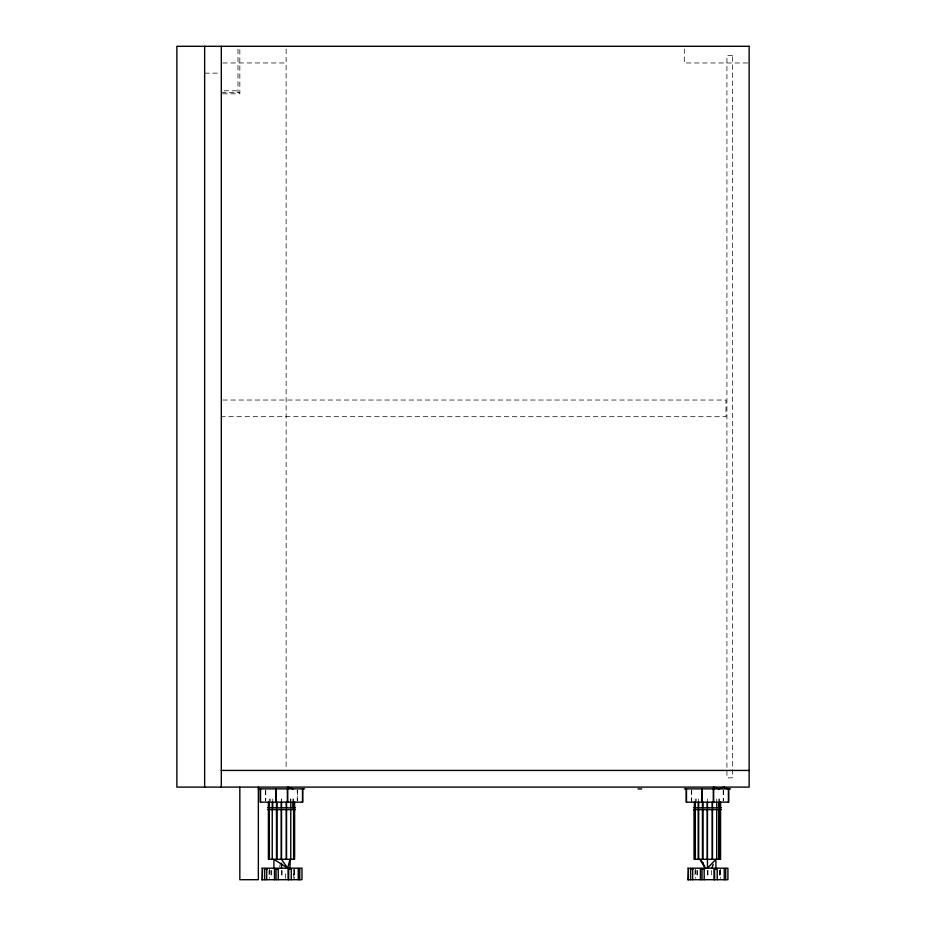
<?xml version="1.0" encoding="UTF-8"?>
<svg xmlns="http://www.w3.org/2000/svg" width="926" height="926" viewBox="0 0 926 926"><rect width="100%" height="100%" fill="white"/><g stroke="black" fill="none" stroke-linecap="round" stroke-linejoin="round"><path stroke-width="0.69" stroke-dasharray="4.63 3.47" d="M270.253 801.106L270.253 798.976M285.509 878.369L285.509 870.394M293.774 878.369L293.774 869.063M297.246 800.84L297.246 790.202M691.722 802.159L691.722 790.202M716.724 801.106L716.724 798.976M718.842 801.106L718.842 798.976M719.571 801.106L719.571 798.976M279.571 866.91L280.208 864.386M222.738 62.968L286.134 62.968M747.699 62.968L684.314 62.968L684.314 49.078M204.646 73.154L219.925 73.154M224.092 90.817L237.982 90.817M221.314 92.6L239.834 92.6M222.738 93.815L239.834 93.815L239.834 46.3M222.761 400.032L725.984 400.032L725.984 416.7L221.314 416.7M723.426 790.202L723.426 800.84M723.206 790.202L723.206 800.84M720.636 869.063L720.636 878.369M720.15 870.394L720.15 878.369M719.942 870.394L719.942 878.369M719.733 870.394L719.733 878.369M711.469 870.394L711.469 878.369M708.031 870.394L708.031 878.369M707.464 798.976L707.464 801.106M707.499 870.394L707.499 878.369M698.679 798.976L698.679 801.106M697.683 870.394L697.683 878.369M696.896 870.394L696.896 878.369M696.213 798.976L696.213 801.106M695.681 869.063L695.681 878.369M695.218 798.976L695.218 801.106M695.032 870.394L695.032 878.369M691.502 790.202L691.502 800.84M297.466 790.202L297.466 800.84M294.676 869.063L294.676 878.369M294.19 870.394L294.19 878.369M293.982 870.394L293.982 878.369M293.611 798.976L293.611 801.106M292.882 798.976L292.882 801.106M286.134 49.078L286.134 768.985M282.071 870.394L282.071 878.369M281.539 870.394L281.539 878.369M272.719 798.976L272.719 801.106M271.723 870.394L271.723 878.369M270.936 870.394L270.936 878.369M269.721 869.063L269.721 878.369M269.258 798.976L269.258 801.106M269.072 870.394L269.072 878.369M265.762 790.202L265.762 800.84M265.542 790.202L265.542 800.84M237.982 49.171L237.982 92.6M281.504 798.976L281.504 801.106L281.504 798.976M290.764 798.976L290.764 801.106L290.764 798.976M732.466 55.56L726.91 55.56L726.91 777.84L732.466 777.84L732.466 55.56"/><path stroke-width="1.39" d="M260.299 788.871L260.299 802.159L302.709 802.159L302.709 788.871M262.428 879.7L262.428 869.063L262.139 879.7M268.401 809.602L268.401 859.316L294.607 859.316L294.607 809.602M276.492 859.316L276.492 809.602M281.33 807.831L281.33 802.159M281.504 809.602L281.504 859.316L287.685 868.183L289.942 859.316M281.504 807.831L281.504 802.159M286.516 807.831L286.516 802.159M287.477 802.159L287.477 788.871M288.669 879.7L288.669 869.063M290.764 807.831L290.764 802.159M686.259 788.871L686.259 802.159L728.669 802.159L728.669 788.871M688.388 879.7L688.388 869.063L688.099 879.7M694.361 859.316L694.361 809.602L694.361 859.316L720.567 859.316L720.567 809.602M694.361 807.831L694.361 802.159M695.218 807.831L695.218 802.159M695.357 807.831L695.357 802.159M698.192 807.831L698.192 802.159M707.464 809.602L707.464 868.183L715.902 859.316L715.902 868.183M713.437 802.159L713.437 788.871M713.541 802.159L713.541 788.871M718.842 807.831L718.842 802.159M289.942 868.183L290.243 859.316M711.828 868.183L713.205 864.386M221.314 770.432L749.134 770.432M258.354 788.871L304.654 788.871M684.314 788.871L730.614 788.871M638.014 788.952L641.718 788.952M267.545 807.831L295.463 807.831M693.505 807.831L721.423 807.831M267.545 809.602L295.463 809.602M693.505 809.602L721.423 809.602M261.688 868.183L301.957 868.183L301.957 879.7L261.688 879.7M687.648 868.183L727.917 868.183L727.917 879.7L687.648 879.7M267.22 869.063L264.709 869.063L264.709 879.7M278.552 869.063L274.466 869.063L274.466 879.7M693.18 869.063L690.669 869.063L690.669 879.7M704.512 869.063L700.426 869.063L700.426 879.7M713.46 787.1L719.039 788.871L723.831 787.1L727.512 788.871M287.5 787.1L293.079 788.871M287.685 868.183L273.934 859.316L273.934 868.183M703.262 863.252L699.894 859.316L705.207 868.183L702.961 863.113M728.438 788.871L728.438 802.159M725.695 879.7L725.695 869.063L724.225 869.063L724.225 879.7M720.567 802.159L720.567 807.831M719.571 802.159L719.571 807.831M719.571 809.602L719.571 859.316M718.842 809.602L718.842 859.316M717.222 879.7L717.222 869.063L714.062 869.063L714.062 879.7M716.724 802.159L716.724 807.831M716.724 809.602L716.724 859.316M714.629 869.063L714.629 879.7M712.476 802.159L712.476 807.831M712.476 809.602L712.476 859.316M712.302 802.159L712.302 807.831M712.302 809.602L712.302 859.316M707.464 802.159L707.464 807.831M707.29 802.159L707.29 807.831M707.29 809.602L707.29 859.316M704.188 869.063L704.188 879.7M702.938 802.159L702.938 807.831M702.938 809.602L702.938 859.316M702.452 802.159L702.452 807.831M702.452 809.602L702.452 859.316M702.001 869.063L702.001 879.7M698.679 802.159L698.679 807.831M698.679 809.602L698.679 859.316M698.192 809.602L698.192 859.316M695.218 809.602L695.357 859.316M692.683 869.063L692.683 879.7M686.49 788.871L686.49 802.159M302.478 788.871L302.478 802.159M299.735 879.7L299.735 869.063L298.265 869.063L298.265 879.7M294.607 802.159L294.607 807.831M293.611 802.159L293.611 807.831M293.611 809.602L293.611 859.316M292.882 802.159L292.882 807.831M291.262 879.7L291.262 869.063L288.102 869.063L288.102 879.7M290.764 809.602L290.764 859.316M287.581 788.871L287.581 802.159M286.516 809.602L286.516 859.316M286.342 802.159L286.342 807.831M286.342 809.602L286.342 859.316M281.504 863.113L281.504 868.183M281.33 809.602L281.33 859.316M278.228 869.063L278.228 879.7M276.978 802.159L276.978 807.831M276.978 809.602L276.978 859.316M276.492 802.159L276.492 807.831M276.041 869.063L276.041 879.7M272.719 802.159L272.719 807.831M272.232 802.159L272.232 807.831M272.232 809.602L272.232 859.316M269.258 802.159L269.397 807.831M269.258 809.602L269.397 859.316M268.401 802.159L268.401 807.831M266.723 869.063L266.723 879.7M260.53 788.871L260.53 802.159M258.354 787.1L258.354 879.7L239.834 879.7L239.834 787.1M221.314 46.3L221.314 787.1M204.646 46.3L204.646 787.1M276.168 788.871L276.168 802.159L276.272 788.871M749.134 46.3L176.866 46.3L176.866 787.1L749.134 787.1L749.134 46.3M702.232 802.159L702.232 788.871L702.128 802.159"/></g></svg>
